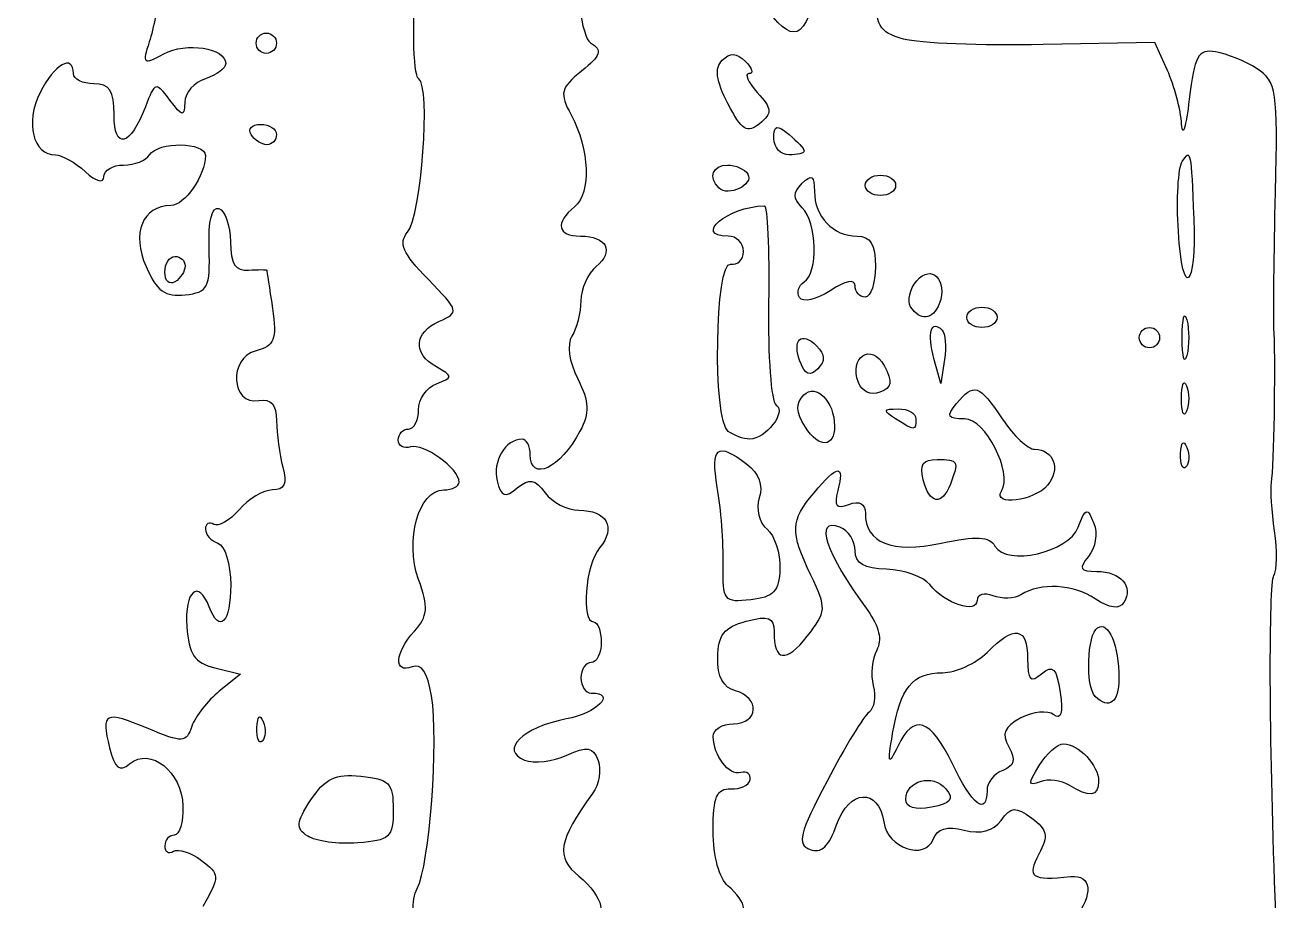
# Model space of a CAD drawing. Extents: x -171 to 832, y -60 to 309.
# Drawn here: x 239.81 to 250.33, y 206.08 to 213.43 of the extents above; entities that cross this region are included whole.
import ezdxf

# ---------------------------------------------------------------- set-up
doc = ezdxf.new("R2010")
doc.units = 0
doc.layers.add('Mobo_Pics_Outline', color=7, linetype='CONTINUOUS')

msp = doc.modelspace()

# ---------------------------------------------------------------- linework, layer by layer
at = {"layer": 'Mobo_Pics_Outline', "color": 1}
for points in [[(241.750494, 213.279156)], [(245.712285, 212.771441)], [(241.707872, 212.511959)], [(246.097911, 212.479775)], [(245.637408, 212.063207)], [(246.865102, 212.085742)], [(249.494975, 211.6982)], [(240.983303, 211.356148)], [(246.31416, 211.143127)], [(247.246387, 211.066554)], [(247.717536, 210.977583)], [(249.166675, 210.807096)], [(249.527426, 210.807096)], [(246.320357, 210.600456)], [(246.807938, 210.43067)], [(249.521108, 210.295638)], [(247.120804, 210.125152)], [(245.714284, 210.019903)], [(249.514291, 209.833903)], [(247.351895, 209.613684)], [(248.009831, 209.518654)], [(245.672719, 208.904524)], [(248.797375, 207.795183)], [(241.757133, 207.532349)], [(247.597288, 207.227795)], [(248.577741, 207.049822)], [(247.206067, 206.931197)], [(242.183537, 206.621957)]]:
    msp.add_lwpolyline(points, close=True, dxfattribs=at)
for points in [[(249.40279, 213.051161), (249.296236, 213.285833), (248.358557, 213.266926)], [(247.530883, 210.622618), (247.50095, 210.423501), (247.442131, 210.632888)], [(246.363585, 210.055479), (246.363698, 210.05547)], [(241.403145, 208.035306), (241.61838, 207.981278), (241.441044, 207.838553)]]:
    msp.add_lwpolyline(points, dxfattribs=at)
for points in [[(244.506895, 215.142599), (244.361506, 214.960476), (244.4055, 213.376696), (244.558599, 213.282117)], [(243.1152, 212.980642), (243.013153, 213.043722), (243.116053, 214.914532), (243.229408, 215.057353)], [(246.518444, 214.067658), (246.404945, 213.365201), (246.309418, 213.237359), (246.092953, 213.498191)], [(240.939737, 213.726804), (240.927548, 213.597873), (240.888402, 213.401722), (240.852685, 213.290912)], [(247.18646, 213.314222), (246.97766, 213.373174), (246.952035, 213.420201), (246.952035, 213.744326)], [(240.852685, 213.290912), (240.792619, 213.104568), (240.801718, 213.096923), (240.973923, 213.189081)], [(240.973923, 213.189081), (241.164978, 213.291338), (241.494633, 213.240507), (241.494633, 213.108789)], [(241.750494, 213.279156), (241.750494, 213.326041), (241.788847, 213.364399), (241.835732, 213.364399)], [(241.835732, 213.193913), (241.788847, 213.193913), (241.750494, 213.232271), (241.750494, 213.279156)], [(241.835732, 213.364399), (241.882617, 213.364399), (241.920969, 213.326041), (241.920969, 213.279156)], [(241.920969, 213.279156), (241.920969, 213.232271), (241.882617, 213.193913), (241.835732, 213.193913)], [(244.558599, 213.282117), (244.660419, 213.21921), (244.647295, 213.177904), (244.483311, 213.04512)], [(248.358557, 213.266926), (247.842833, 213.256522), (247.315391, 213.277811), (247.18646, 213.314222)], [(240.216009, 213.023551), (240.216009, 213.194441), (240.054917, 213.102621), (239.935805, 212.863825)], [(245.664437, 213.135506), (245.730937, 213.202007), (245.785674, 213.199254), (245.859233, 213.125698)], [(249.807662, 213.206029), (249.66131, 213.230095), (249.630015, 213.173697), (249.586645, 212.807857)], [(250.155533, 213.064331), (250.057964, 213.126837), (249.901435, 213.190603), (249.807662, 213.206029)], [(241.494633, 213.108789), (241.494633, 213.068225), (241.417928, 213.010685), (241.324157, 212.980924)], [(245.71237, 212.771451), (245.6114, 212.966688), (245.597936, 213.069005), (245.664437, 213.135506)], [(245.859233, 213.125698), (245.915501, 213.069436), (245.928739, 213.023407), (245.888629, 213.023407)], [(240.386485, 212.938308), (240.292715, 212.938308), (240.216009, 212.976666), (240.216009, 213.023551)], [(241.324157, 212.980924), (241.230387, 212.951163), (241.152463, 212.862269), (241.150961, 212.78338)], [(243.020835, 211.691986), (243.139181, 211.834592), (243.218438, 212.916838), (243.1152, 212.980642)], [(244.483311, 213.04512), (244.305748, 212.901341), (244.296451, 212.862374), (244.39555, 212.677207)], [(245.888629, 213.023407), (245.848547, 213.023407), (245.880125, 212.952186), (245.958985, 212.865143)], [(249.522724, 212.599065), (249.515354, 212.718648), (249.461382, 212.922092), (249.40279, 213.051161)], [(250.310333, 212.026833), (250.331309, 212.882532), (250.319687, 212.959063), (250.155533, 213.064331)], [(239.935805, 212.863825), (239.809578, 212.610787), (239.875824, 212.341605), (240.064356, 212.341605)], [(240.556961, 212.677546), (240.556961, 212.881479), (240.519798, 212.938308), (240.386485, 212.938308)], [(241.025783, 212.801749), (240.907861, 212.957535), (240.900236, 212.955469), (240.820639, 212.746096)], [(245.958985, 212.865143), (246.083964, 212.727065), (246.086317, 212.693678), (245.97741, 212.60338)], [(241.150961, 212.78338), (241.148574, 212.657122), (241.133669, 212.659322), (241.025783, 212.801749)], [(245.97741, 212.60338), (245.874569, 212.518026), (245.828081, 212.54749), (245.712285, 212.771441)], [(249.586645, 212.807857), (249.558866, 212.573437), (249.530066, 212.479481), (249.522724, 212.599065)], [(240.820639, 212.746096), (240.693846, 212.412596), (240.556961, 212.37701), (240.556961, 212.677546)], [(244.39555, 212.677207), (244.550718, 212.387278), (244.56475, 212.022884), (244.4252, 211.907072)], [(241.707872, 212.511959), (241.678902, 212.558844), (241.714959, 212.597203), (241.788093, 212.597203)], [(241.788093, 212.597203), (241.86117, 212.597203), (241.920981, 212.558844), (241.920981, 212.511959)], [(246.097911, 212.479775), (246.097911, 212.593047), (246.121155, 212.598873), (246.225781, 212.511959)], [(240.855335, 212.341605), (240.925918, 212.455795), (241.324174, 212.451036), (241.324174, 212.335992)], [(241.84076, 212.426716), (241.796653, 212.426716), (241.736842, 212.465074), (241.707872, 212.511959)], [(241.920981, 212.511959), (241.920981, 212.465074), (241.884896, 212.426716), (241.84076, 212.426716)], [(246.225781, 212.341473), (246.155454, 212.341473), (246.097911, 212.40371), (246.097911, 212.479775)], [(246.225781, 212.511959), (246.296109, 212.453594), (246.353652, 212.391357), (246.353652, 212.373657)], [(240.064356, 212.341605), (240.116939, 212.341605), (240.230126, 212.27812), (240.315874, 212.200527)], [(240.637209, 212.256361), (240.728202, 212.256361), (240.826365, 212.29472), (240.855335, 212.341605)], [(241.324174, 212.335992), (241.324174, 212.168739), (241.148937, 211.915378), (241.033263, 211.915378)], [(246.353652, 212.373657), (246.353652, 212.355969), (246.296109, 212.341473), (246.225781, 212.341473)], [(249.527659, 212.286006), (249.598383, 212.396778), (249.602635, 212.375609), (249.624519, 211.804329)], [(240.471751, 212.157905), (240.471751, 212.212056), (240.546189, 212.256361), (240.637209, 212.256361)], [(245.637408, 212.063207), (245.545934, 212.154675), (245.583748, 212.256235), (245.709295, 212.256235)], [(245.709295, 212.256235), (245.776844, 212.256235), (245.853352, 212.221893), (245.879289, 212.179923)], [(249.494947, 211.6982), (249.478506, 211.967539), (249.493243, 212.232053), (249.527659, 212.286006)], [(240.315874, 212.200527), (240.409134, 212.11612), (240.471751, 212.098999), (240.471751, 212.157905)], [(245.879289, 212.179923), (245.933515, 212.092174), (245.714255, 211.986365), (245.637408, 212.063207)], [(246.336661, 212.102798), (246.41623, 212.182358), (246.438964, 212.167204), (246.438964, 212.034602)], [(246.865102, 212.085742), (246.865102, 212.132627), (246.922645, 212.170986), (246.992973, 212.170986)], [(246.992973, 212.170986), (247.0633, 212.170986), (247.120843, 212.132627), (247.120843, 212.085742)], [(246.336661, 211.898213), (246.257093, 211.977773), (246.257093, 212.023238), (246.336661, 212.102798)], [(246.438964, 212.034602), (246.438964, 211.822778), (246.594784, 211.659531), (246.796985, 211.659531)], [(246.992973, 212.000499), (246.922645, 212.000499), (246.865102, 212.038857), (246.865102, 212.085742)], [(247.120843, 212.085742), (247.120843, 212.038857), (247.0633, 212.000499), (246.992973, 212.000499)], [(250.298994, 210.847256), (250.292758, 210.987908), (250.298056, 211.518717), (250.310333, 212.026833)], [(241.033263, 211.915378), (240.796372, 211.915378), (240.702545, 211.68383), (240.825739, 211.40325)], [(241.355409, 211.556893), (241.348039, 211.78856), (241.37837, 211.911551), (241.437359, 211.891857)], [(245.714258, 211.659533), (245.415266, 211.659533), (245.710006, 211.906606), (246.017818, 211.914101)], [(246.017818, 211.914101), (246.04418, 211.914783), (246.060167, 211.549131), (246.053449, 211.101634)], [(241.437359, 211.891857), (241.488694, 211.874736), (241.532206, 211.748362), (241.533992, 211.611015)], [(244.4252, 211.907072), (244.258296, 211.768546), (244.279273, 211.659701), (244.472879, 211.659701)], [(246.352252, 211.275077), (246.471874, 211.349016), (246.461216, 211.77359), (246.336661, 211.898213)], [(249.624519, 211.804329), (249.647196, 211.212251), (249.530494, 211.116663), (249.494975, 211.6982)], [(241.533992, 211.611015), (241.536379, 211.426601), (241.576285, 211.364389), (241.686439, 211.373134)], [(243.193691, 211.298536), (242.982113, 211.514956), (242.944639, 211.600201), (243.020835, 211.691986)], [(244.472879, 211.659701), (244.695285, 211.659701), (244.760703, 211.532553), (244.604832, 211.403191)], [(245.842129, 211.531668), (245.842129, 211.601992), (245.784586, 211.659533), (245.714258, 211.659533)], [(246.796985, 211.659531), (246.910626, 211.659531), (246.950425, 211.593232), (246.950425, 211.403801)], [(240.983303, 211.356148), (240.983303, 211.429242), (241.021655, 211.489044), (241.06854, 211.489044)], [(241.06854, 211.489044), (241.115426, 211.489044), (241.153778, 211.452948), (241.153778, 211.408832)], [(241.153696, 211.166243), (241.346225, 211.188438), (241.365699, 211.226178), (241.355409, 211.556893)], [(245.735575, 211.425113), (245.794167, 211.413406), (245.842129, 211.461343), (245.842129, 211.531668)], [(240.825739, 211.40325), (240.915909, 211.197886), (240.986378, 211.146956), (241.153696, 211.166243)], [(241.153778, 211.408832), (241.153778, 211.364717), (241.115426, 211.304911), (241.06854, 211.275936)], [(244.604832, 211.403191), (244.535014, 211.345254), (244.477329, 211.216241), (244.476592, 211.116492)], [(245.714315, 210.019901), (245.583071, 210.116313), (245.603339, 211.451571), (245.735575, 211.425113)], [(246.950425, 211.403801), (246.950425, 211.263148), (246.912072, 211.14807), (246.865187, 211.14807)], [(247.297751, 211.283705), (247.420633, 211.431756), (247.562677, 211.288042), (247.487417, 211.091868)], [(241.06854, 211.275936), (241.021655, 211.24696), (240.983303, 211.283051), (240.983303, 211.356148)], [(241.686439, 211.373134), (241.768474, 211.379654), (241.837072, 211.379654), (241.83883, 211.373134)], [(241.83883, 211.373134), (241.840621, 211.366614), (241.862357, 211.222558), (241.886877, 211.052992)], [(243.289219, 210.944358), (243.457597, 211.019484), (243.454195, 211.03209), (243.193691, 211.298536)], [(246.779949, 211.243119), (246.779949, 211.301671), (246.699842, 211.285667), (246.571291, 211.201444)], [(247.246387, 211.06656), (247.216141, 211.115497), (247.2393, 211.213213), (247.297751, 211.283705)], [(246.314069, 211.143127), (246.287424, 211.18625), (246.304715, 211.245628), (246.352252, 211.275077)], [(246.571291, 211.201444), (246.455807, 211.125773), (246.341004, 211.099734), (246.31416, 211.143127)], [(246.865187, 211.14807), (246.818302, 211.14807), (246.779949, 211.190842), (246.779949, 211.243119)], [(244.476592, 211.116492), (244.475742, 211.016744), (244.442407, 210.883255), (244.40224, 210.819851)], [(246.053449, 211.101634), (246.046646, 210.654138), (246.074992, 210.267127), (246.116322, 210.24161)], [(247.487417, 211.091868), (247.435004, 210.955272), (247.322469, 210.943457), (247.246387, 211.066554)], [(241.886877, 211.052992), (241.925117, 210.78996), (241.905019, 210.737675), (241.749057, 210.696924)], [(247.442131, 210.632888), (247.383198, 210.842683), (247.41832, 210.964106), (247.511324, 210.871244)], [(247.717536, 210.977583), (247.717536, 211.024468), (247.77508, 211.062827), (247.845407, 211.062827)], [(247.845407, 210.89234), (247.77508, 210.89234), (247.717536, 210.930698), (247.717536, 210.977583)], [(247.845407, 211.062827), (247.915735, 211.062827), (247.973278, 211.024468), (247.973278, 210.977583)], [(247.973278, 210.977583), (247.973278, 210.930698), (247.915735, 210.89234), (247.845407, 210.89234)], [(249.527426, 210.807096), (249.527426, 210.971191), (249.545001, 211.038318), (249.566403, 210.956272)], [(243.263707, 210.561504), (243.063553, 210.673867), (243.075175, 210.848896), (243.289219, 210.944358)], [(246.320328, 210.600459), (246.248272, 210.788272), (246.327415, 210.867423), (246.457355, 210.73748)], [(247.511324, 210.871244), (247.538537, 210.844003), (247.547353, 210.732131), (247.530883, 210.622618)], [(249.166675, 210.807096), (249.166675, 210.853981), (249.205028, 210.89234), (249.251913, 210.89234)], [(249.251913, 210.89234), (249.298798, 210.89234), (249.337151, 210.853981), (249.337151, 210.807096)], [(249.566403, 210.956272), (249.587946, 210.874226), (249.587946, 210.739966), (249.566403, 210.65792)], [(244.40224, 210.819851), (244.357991, 210.750042), (244.377295, 210.608378), (244.450854, 210.460703)], [(246.807938, 210.43067), (246.72528, 210.64606), (246.919113, 210.768986), (247.026121, 210.56904)], [(249.251913, 210.721853), (249.205028, 210.721853), (249.166675, 210.760211), (249.166675, 210.807096)], [(249.337151, 210.807096), (249.337151, 210.760211), (249.298798, 210.721853), (249.251913, 210.721853)], [(249.566403, 210.65792), (249.54486, 210.575874), (249.527426, 210.64301), (249.527426, 210.807096)], [(250.277168, 209.589914), (250.298711, 209.736199), (250.312544, 210.535191), (250.298994, 210.847256)], [(241.749057, 210.696924), (241.515595, 210.635871), (241.537054, 210.238781), (241.771734, 210.278177)], [(246.457355, 210.73748), (246.528845, 210.665996), (246.531708, 210.610106), (246.467276, 210.545634)], [(243.263707, 210.420282), (243.40578, 210.475019), (243.40578, 210.481743), (243.263707, 210.561504)], [(246.467276, 210.545634), (246.402816, 210.481166), (246.359985, 210.497136), (246.320357, 210.600456)], [(247.026121, 210.56904), (247.097809, 210.435072), (247.089589, 210.387132), (246.988165, 210.348218)], [(244.450854, 210.460703), (244.548139, 210.265668), (244.551937, 210.177802), (244.469846, 210.021901)], [(249.521108, 210.295638), (249.521108, 210.412848), (249.540384, 210.460796), (249.56411, 210.402193)], [(243.11452, 210.201442), (243.11452, 210.290195), (243.181644, 210.388673), (243.263707, 210.420282)], [(246.350092, 210.326287), (246.451516, 210.427696), (246.605323, 210.272593), (246.60796, 210.06625)], [(246.988165, 210.348218), (246.913926, 210.319727), (246.836993, 210.354908), (246.807938, 210.43067)], [(247.632284, 210.253014), (247.779488, 210.430401), (247.821299, 210.416471), (248.01588, 210.125149)], [(249.56411, 210.402193), (249.587637, 210.343586), (249.587637, 210.24769), (249.56411, 210.189084)], [(241.771734, 210.278177), (241.877494, 210.295922), (241.921261, 210.246305), (241.922083, 210.10769)], [(246.116322, 210.24161), (246.207881, 210.185028), (246.029496, 209.954152), (245.895644, 209.95597)], [(246.363698, 210.05547), (246.282826, 210.185002), (246.279311, 210.255392), (246.350092, 210.326287)], [(247.698757, 210.125149), (247.555012, 210.125149), (247.5439, 210.146522), (247.632284, 210.253014)], [(249.56411, 210.189084), (249.540582, 210.130478), (249.521108, 210.178426), (249.521108, 210.295638)], [(243.029282, 210.040074), (243.076167, 210.040074), (243.11452, 210.112689), (243.11452, 210.201442)], [(247.120832, 210.125152), (247.011557, 210.195771), (247.014675, 210.207974), (247.142092, 210.209091)], [(247.291279, 210.125152), (247.291279, 210.021188), (247.281642, 210.021188), (247.120804, 210.125152)], [(247.142092, 210.209091), (247.224127, 210.209773), (247.291279, 210.172037), (247.291279, 210.125152)], [(248.009837, 209.518653), (248.106214, 209.674589), (247.875106, 210.125149), (247.698757, 210.125149)], [(248.01588, 210.125149), (248.10965, 209.984766), (248.23205, 209.869798), (248.287893, 209.869665)], [(241.922083, 210.10769), (241.922934, 210.000147), (241.946461, 209.825847), (241.974638, 209.720358)], [(242.944044, 209.947727), (242.944044, 209.998518), (242.982397, 210.040074), (243.029282, 210.040074)], [(244.469846, 210.021901), (244.304529, 209.708074), (244.051707, 209.590207), (244.051707, 209.826965)], [(245.895644, 209.95597), (245.842778, 209.956652), (245.761169, 209.985456), (245.714284, 210.019903)], [(246.60796, 210.06625), (246.610346, 209.882974), (246.475043, 209.877009), (246.363585, 210.055479)], [(243.046488, 209.889532), (242.990135, 209.870738), (242.944044, 209.89693), (242.944044, 209.947727)], [(243.455496, 209.594912), (243.455496, 209.708448), (243.154244, 209.925449), (243.046488, 209.889532)], [(243.983506, 209.95483), (243.845374, 209.95483), (243.731676, 209.765246), (243.773629, 209.604872)], [(244.051707, 209.826965), (244.051707, 209.89729), (244.021008, 209.95483), (243.983506, 209.95483)], [(245.623226, 209.549754), (245.564067, 209.890875), (245.620392, 209.935199), (245.87123, 209.745101)], [(249.514376, 209.8339), (249.518344, 209.933203), (249.538754, 209.953403), (249.565881, 209.885403)], [(248.287893, 209.869665), (248.449127, 209.869239), (248.508853, 209.702852), (248.396374, 209.567334)], [(249.559078, 209.72202), (249.530732, 209.693701), (249.510606, 209.744045), (249.514291, 209.833903)], [(249.565881, 209.885403), (249.590543, 209.823868), (249.587425, 209.750346), (249.559078, 209.72202)], [(241.974638, 209.720358), (242.012509, 209.579005), (241.989661, 209.52856), (241.887387, 209.52856)], [(245.87123, 209.745101), (245.972455, 209.668396), (246.009589, 209.56776), (245.975856, 209.461494)], [(246.435333, 209.504897), (246.633304, 209.742205), (246.693399, 209.748237), (246.635005, 209.524938)], [(247.351867, 209.613687), (247.318787, 209.740146), (247.349225, 209.784174), (247.469788, 209.784174)], [(247.469788, 209.784174), (247.649221, 209.784174), (247.655288, 209.772835), (247.580566, 209.578036)], [(243.325528, 209.528612), (243.397018, 209.528612), (243.455496, 209.558447), (243.455496, 209.594912)], [(243.773629, 209.604872), (243.809033, 209.469458), (243.839563, 209.458678), (243.943481, 209.544911)], [(243.943481, 209.544911), (244.045925, 209.629941), (244.09057, 209.622135), (244.176885, 209.504086)], [(247.580566, 209.578036), (247.509473, 209.392769), (247.405414, 209.408994), (247.351895, 209.613684)], [(241.887387, 209.52856), (241.811135, 209.52856), (241.684739, 209.453805), (241.606502, 209.362438)], [(243.114545, 208.776657), (242.996851, 209.107622), (243.115396, 209.528612), (243.325528, 209.528612)], [(244.176885, 209.504086), (244.235591, 209.423809), (244.363433, 209.358127), (244.460976, 209.358127)], [(245.672691, 208.904525), (245.676093, 209.083587), (245.653699, 209.37394), (245.623226, 209.549754)], [(246.409821, 208.812129), (246.233874, 209.181072), (246.237077, 209.267076), (246.435333, 209.504897)], [(246.635005, 209.524938), (246.600479, 209.392861), (246.621966, 209.36543), (246.728237, 209.406192)], [(248.396374, 209.567334), (248.286957, 209.435503), (247.930716, 209.390639), (248.009831, 209.518654)], [(250.303246, 209.185008), (250.280286, 209.349103), (250.268579, 209.531309), (250.277168, 209.589914)], [(245.975856, 209.461494), (245.945979, 209.367384), (245.97381, 209.255132), (246.040656, 209.199613)], [(246.728237, 209.406192), (246.817358, 209.440392), (246.866369, 209.414299), (246.866369, 209.332653)], [(248.654631, 209.217189), (248.718098, 209.381397), (248.730316, 209.384283), (248.785336, 209.248067)], [(241.606502, 209.362438), (241.528266, 209.271072), (241.432739, 209.215797), (241.394244, 209.239605)], [(244.460976, 209.358127), (244.695883, 209.358127), (244.775679, 209.213124), (244.634428, 209.042939)], [(246.65324, 209.216038), (246.429558, 209.301874), (246.528317, 209.005019), (246.886362, 208.515317)], [(246.866369, 209.332653), (246.866369, 209.082181), (247.090419, 208.994178), (247.503691, 209.082322)], [(241.394244, 209.239605), (241.355721, 209.263416), (241.3242, 209.245473), (241.3242, 209.199721)], [(241.3242, 209.199721), (241.3242, 209.153976), (241.371709, 209.100716), (241.429762, 209.081364)], [(246.040656, 209.199613), (246.10506, 209.146168), (246.153872, 208.996904), (246.149138, 208.867915)], [(246.781111, 209.018577), (246.781111, 209.100195), (246.723568, 209.189053), (246.65324, 209.216038)], [(247.954603, 209.05786), (248.055063, 208.885556), (248.571918, 209.003196), (248.654631, 209.217189)], [(248.785336, 209.248067), (248.819068, 209.164539), (248.799226, 209.041501), (248.740804, 208.971026)], [(250.297294, 208.808995), (250.323656, 208.851707), (250.326179, 209.020916), (250.303246, 209.185008)], [(241.429762, 209.081364), (241.487844, 209.062003), (241.535778, 208.905462), (241.536317, 208.733304)], [(247.503691, 209.082322), (247.79755, 209.144999), (247.907276, 209.139047), (247.954603, 209.05786)], [(244.634428, 209.042939), (244.514069, 208.897922), (244.475745, 208.420449), (244.584454, 208.420449)], [(247.044762, 208.862686), (246.853905, 208.8681), (246.781111, 208.91115), (246.781111, 209.018577)], [(248.740804, 208.971026), (248.653468, 208.865781), (248.665459, 208.844246), (248.811472, 208.844246)], [(245.90363, 208.606172), (245.680345, 208.580519), (245.66705, 208.597668), (245.672719, 208.904524)], [(246.149138, 208.867915), (246.142052, 208.677404), (246.096074, 208.62828), (245.90363, 208.606172)], [(247.407046, 208.73376), (247.352791, 208.800547), (247.189771, 208.858564), (247.044762, 208.862686)], [(241.355041, 208.548261), (241.264899, 208.783132), (241.14814, 208.67971), (241.168153, 208.382727)], [(243.079622, 208.343728), (243.19298, 208.468982), (243.198706, 208.53995), (243.114545, 208.776657)], [(246.378526, 208.300668), (246.541575, 208.507951), (246.543077, 208.532684), (246.409821, 208.812129)], [(248.797752, 208.61411), (248.60749, 208.738372), (248.341904, 208.752826), (248.172517, 208.648137)], [(248.811472, 208.844246), (249.010577, 208.844246), (249.120051, 208.717963), (249.037194, 208.583884)], [(250.307498, 206.116243), (250.258175, 207.441896), (250.253272, 208.737319), (250.297294, 208.808995)], [(241.536317, 208.733304), (241.53734, 208.414022), (241.443369, 208.318094), (241.355041, 208.548261)], [(247.804041, 208.600302), (247.804041, 208.483912), (247.537103, 208.573628), (247.407046, 208.73376)], [(247.939594, 208.639973), (247.865043, 208.668583), (247.804041, 208.650745), (247.804041, 208.600302)], [(248.172517, 208.648137), (248.11897, 208.615042), (248.014145, 208.611372), (247.939594, 208.639973)], [(249.037194, 208.583884), (248.999834, 208.523421), (248.921484, 208.533311), (248.797752, 208.61411)], [(245.864889, 208.425857), (246.055065, 208.476713), (246.099314, 208.460443), (246.099314, 208.339633)], [(246.886362, 208.515317), (246.98274, 208.383503), (247.008903, 208.267733), (246.961451, 208.182941)], [(241.168153, 208.382727), (241.184027, 208.147944), (241.230912, 208.078534), (241.403145, 208.035306)], [(243.060063, 208.044085), (242.902117, 207.98348), (242.913682, 208.160311), (243.079622, 208.343728)], [(244.584454, 208.420449), (244.619632, 208.420449), (244.648375, 208.343729), (244.648375, 208.249962)], [(245.626325, 208.122406), (245.629443, 208.311428), (245.680835, 208.376648), (245.864889, 208.425857)], [(246.099314, 208.339633), (246.099314, 208.08708), (246.199518, 208.073097), (246.378526, 208.300668)], [(247.888023, 208.164526), (248.11933, 208.395828), (248.228997, 208.378763), (248.228997, 208.111467)], [(248.79729, 207.795178), (248.713413, 207.879055), (248.728209, 208.317425), (248.816849, 208.372153)], [(248.816849, 208.372153), (248.909854, 208.429626), (248.996282, 208.223618), (248.996282, 207.944484)], [(244.648375, 208.249962), (244.648375, 208.156195), (244.610022, 208.079475), (244.563137, 208.079475)], [(245.775512, 207.841546), (245.672161, 207.868475), (245.623547, 207.960063), (245.626325, 208.122406)], [(246.961451, 208.182941), (246.921398, 208.111381), (246.908302, 207.977636), (246.93234, 207.885728)], [(247.514862, 207.994039), (247.626349, 207.994039), (247.794245, 208.070745), (247.888023, 208.164526)], [(243.223027, 207.798973), (243.190911, 207.996888), (243.13932, 208.074501), (243.060063, 208.044085)], [(244.563137, 208.079475), (244.516252, 208.079475), (244.477899, 208.021932), (244.477899, 207.951604)], [(248.228997, 208.111467), (248.228997, 207.930844), (248.251674, 207.906693), (248.346862, 207.985751)], [(248.346862, 207.985751), (248.441964, 208.064667), (248.471983, 208.034167), (248.502285, 207.827776)], [(244.477899, 207.951604), (244.477899, 207.881277), (244.516252, 207.823733), (244.563137, 207.823733)], [(247.09496, 207.482579), (247.159137, 207.866659), (247.263735, 207.994039), (247.514862, 207.994039)], [(248.996282, 207.944484), (248.996282, 207.743621), (248.912121, 207.680437), (248.797375, 207.795183)], [(241.441044, 207.838553), (241.343504, 207.760062), (241.239813, 207.627826), (241.210644, 207.5447)], [(244.563137, 207.823733), (244.779052, 207.823733), (244.61657, 207.655015), (244.353061, 207.605579)], [(245.758221, 207.565622), (245.970309, 207.565622), (245.984085, 207.786979), (245.775512, 207.841546)], [(246.93234, 207.885728), (246.956434, 207.793828), (246.940843, 207.693794), (246.897842, 207.663406)], [(248.502285, 207.827776), (248.527797, 207.654749), (248.510222, 207.5944), (248.448342, 207.641256)], [(243.103008, 206.182485), (243.206133, 206.375156), (243.283972, 207.423533), (243.223027, 207.798973)], [(240.844224, 207.524574), (240.476338, 207.678297), (240.444816, 207.662536), (240.520076, 207.362687)], [(241.757218, 207.532349), (241.761186, 207.631647), (241.781596, 207.651858), (241.808723, 207.583855)], [(244.353061, 207.605579), (243.989813, 207.537434), (243.792269, 207.34105), (244.004885, 207.259463)], [(246.897842, 207.663406), (246.85484, 207.633047), (246.695845, 207.372574), (246.544526, 207.084592)], [(247.597265, 207.227829), (247.413268, 207.611892), (247.275343, 207.656456), (247.138614, 207.376024)], [(248.173183, 207.614044), (248.031763, 207.539776), (248.008348, 207.483934), (248.071363, 207.371341)], [(248.448342, 207.641256), (248.398027, 207.679354), (248.27421, 207.667052), (248.173183, 207.614044)], [(241.210644, 207.5447), (241.161378, 207.404357), (241.135271, 207.402911), (240.844224, 207.524574)], [(241.80192, 207.420466), (241.773574, 207.392119), (241.753448, 207.442576), (241.757133, 207.532349)], [(241.808723, 207.583855), (241.833385, 207.522315), (241.830266, 207.448812), (241.80192, 207.420466)], [(245.589049, 207.459067), (245.588196, 207.51766), (245.664479, 207.565622), (245.758221, 207.565622)], [(245.821462, 207.156214), (245.720548, 207.127357), (245.591062, 207.296104), (245.589049, 207.459067)], [(247.138614, 207.376024), (247.057458, 207.209574), (247.051675, 207.223662), (247.09496, 207.482579)], [(248.326353, 207.214506), (248.389169, 207.315079), (248.481181, 207.397369), (248.530844, 207.397369)], [(248.530844, 207.397369), (248.655824, 207.397369), (248.825744, 207.21564), (248.825744, 207.081967)], [(240.520076, 207.362687), (240.563616, 207.189179), (240.602338, 207.158536), (240.688029, 207.229657)], [(240.688029, 207.229657), (240.861623, 207.373742), (241.127203, 207.162306), (241.135413, 206.873453)], [(244.004885, 207.259463), (244.083489, 207.229302), (244.242541, 207.247841), (244.358337, 207.300565)], [(244.358337, 207.300565), (244.532214, 207.379794), (244.578163, 207.37231), (244.622186, 207.257564)], [(248.071363, 207.371341), (248.131542, 207.263823), (248.118106, 207.211637), (248.020622, 207.17422)], [(244.622186, 207.257564), (244.651524, 207.181142), (244.630689, 207.056729), (244.576066, 206.981044)], [(247.888046, 207.004595), (247.888046, 206.787149), (247.762074, 206.883867), (247.597288, 207.227795)], [(248.020622, 207.17422), (247.947687, 207.146157), (247.888046, 207.069905), (247.888046, 207.004595)], [(248.334857, 207.078755), (248.230202, 207.038588), (248.228955, 207.058629), (248.326353, 207.214506)], [(242.210098, 206.926257), (242.32731, 207.10518), (242.413824, 207.146225), (242.62958, 207.125334)], [(242.62958, 207.125334), (242.868881, 207.10209), (242.901366, 207.068443), (242.901366, 206.843287)], [(245.736933, 207.018308), (245.818967, 207.014623), (245.891874, 207.049915), (245.898904, 207.096771)], [(245.898904, 207.096771), (245.905991, 207.143656), (245.871125, 207.170387), (245.821462, 207.156214)], [(246.544526, 207.084592), (246.311943, 206.641936), (246.289918, 206.55311), (246.402113, 206.510057)], [(247.206076, 206.931197), (247.206076, 207.089172), (247.434917, 207.148842), (247.54271, 207.018986)], [(248.577701, 207.049785), (248.511626, 207.091624), (248.40235, 207.104635), (248.334857, 207.078755)], [(248.825744, 207.081967), (248.825744, 206.953132), (248.746657, 206.942871), (248.577741, 207.049822)], [(244.576066, 206.981044), (244.285804, 206.579383), (244.26341, 206.445891), (244.459619, 206.287004)], [(245.587745, 206.666464), (245.587745, 206.953749), (245.617424, 207.023731), (245.736933, 207.018308)], [(246.6252, 206.718347), (246.729175, 207.016617), (246.978842, 207.031731), (247.020304, 206.742158)], [(247.54271, 207.018986), (247.615078, 206.931764), (247.587752, 206.897238), (247.421075, 206.865377)], [(241.135413, 206.873453), (241.139381, 206.739743), (241.106528, 206.630354), (241.062789, 206.630354)], [(242.183452, 206.621957), (242.080413, 206.689082), (242.084381, 206.734521), (242.210098, 206.926257)], [(247.421075, 206.865377), (247.283651, 206.839015), (247.206067, 206.862863), (247.206067, 206.931197)], [(248.005865, 206.754687), (248.090196, 206.87), (248.127216, 206.872665), (248.263336, 206.773112)], [(242.901366, 206.843287), (242.901366, 206.612093), (242.872736, 206.585419), (242.603014, 206.565293)], [(247.696756, 206.672851), (247.838204, 206.637333), (247.939713, 206.664347), (248.005865, 206.754687)], [(248.263336, 206.773112), (248.395544, 206.676422), (248.405635, 206.625739), (248.32326, 206.471823)], [(245.715616, 206.201729), (245.639024, 206.265282), (245.587745, 206.451688), (245.587745, 206.666464)], [(246.402113, 206.510057), (246.495657, 206.47417), (246.561506, 206.535569), (246.6252, 206.718347)], [(247.020304, 206.742158), (247.051854, 206.521877), (247.366247, 206.41326), (247.437187, 206.598129)], [(247.437187, 206.598129), (247.470891, 206.685975), (247.551763, 206.709248), (247.696756, 206.672851)], [(241.062789, 206.630354), (241.01905, 206.630354), (240.983249, 206.589733), (240.983249, 206.54007)], [(242.603014, 206.565293), (242.438916, 206.553104), (242.250157, 206.578616), (242.183537, 206.621957)], [(240.983249, 206.54007), (240.983249, 206.490407), (241.015961, 206.469998), (241.055929, 206.494716)], [(241.055929, 206.494716), (241.095898, 206.519377), (241.201403, 206.485362), (241.290354, 206.418747)], [(248.32326, 206.471823), (248.21886, 206.276743), (248.259112, 206.248397), (248.592523, 206.282327)], [(241.290354, 206.418747), (241.445976, 206.302414), (241.44643, 206.28773), (241.302543, 206.030336)], [(244.459619, 206.287004), (244.671763, 206.115224), (244.715134, 205.904522), (244.5232, 205.978178)], [(248.592523, 206.282327), (248.767421, 206.300186), (248.782672, 206.134727), (248.625207, 205.927469)], [(243.114914, 205.691726), (243.056322, 205.909257), (243.052041, 206.087117), (243.103008, 206.182485)], [(245.843487, 206.020794), (245.843487, 206.061924), (245.785944, 206.143364), (245.715616, 206.201729)], [(250.207095, 205.470737), (250.294005, 205.536416), (250.322295, 205.718202), (250.307498, 206.116243)]]:
    msp.add_open_spline(points, degree=3, dxfattribs=at)

doc.saveas('drawing.dxf')
